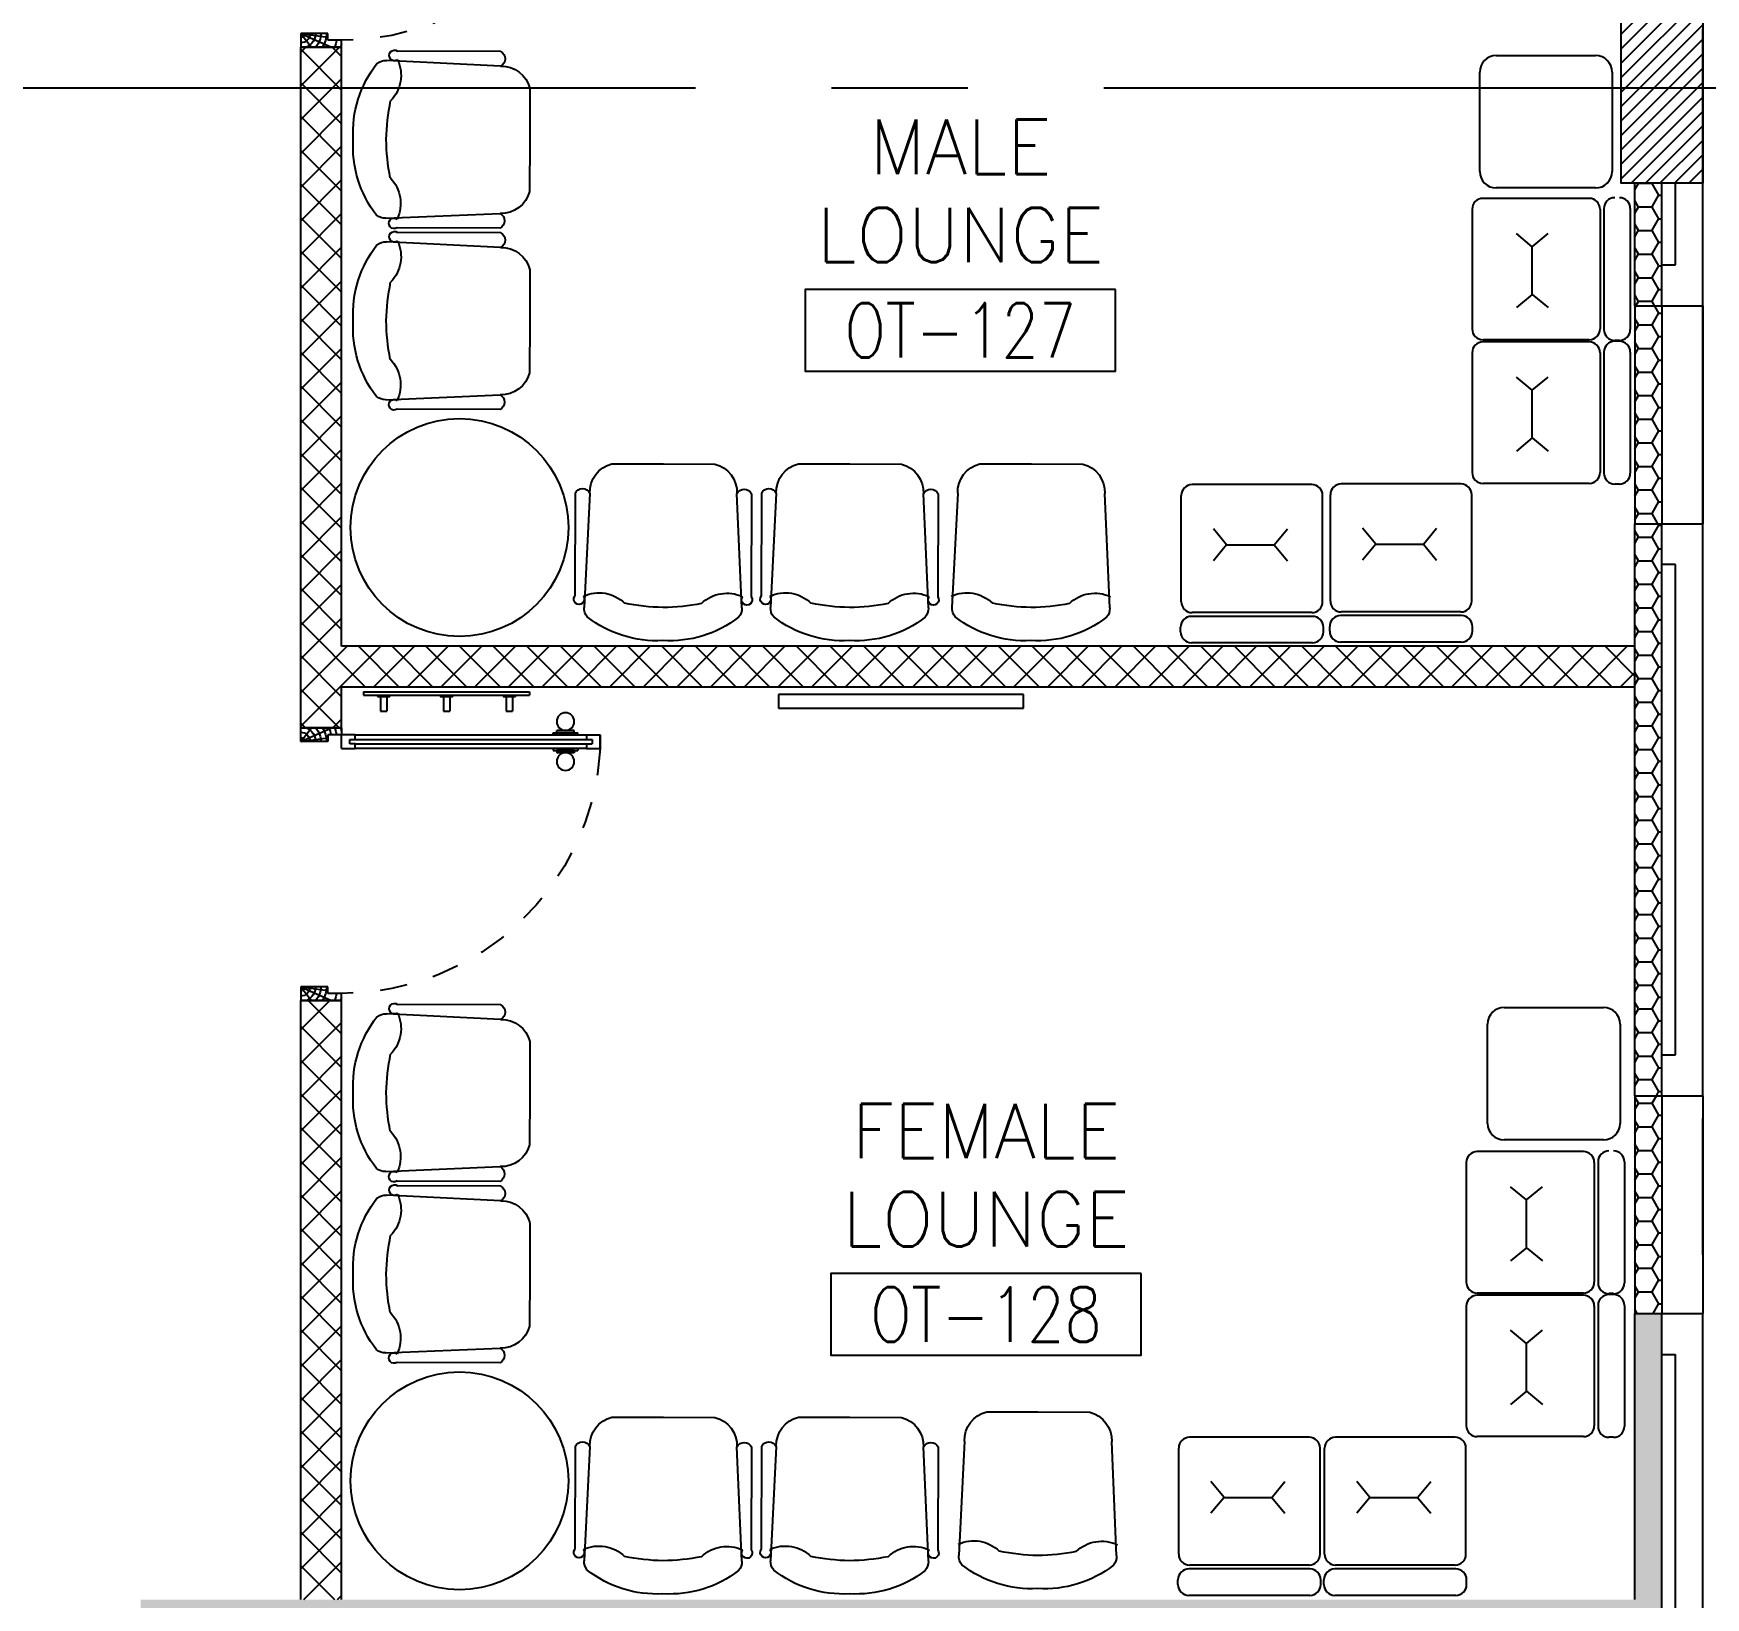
# Model space of a CAD drawing. Extents: x 275967.8 to 276060, y 57291.9 to 57371.4.
# Drawn here: x 276004.6 to 276010.75, y 57337.64 to 57343.38 of the extents above; entities that cross this region are included whole.
import ezdxf
from ezdxf.enums import TextEntityAlignment as Align

# ---------------------------------------------------------------- set-up
doc = ezdxf.new("R2010")
doc.units = 0
doc.header["$MEASUREMENT"] = 0
doc.linetypes.add('CENTERX2', pattern=[4, 2.5, -0.5, 0.5, -0.5])
doc.linetypes.add('HIDDEN', pattern=[0.375, 0.25, -0.125])
for name, color, linetype in [('AXES', 11, 'CENTERX2'), ('COL', 5, 'CONTINUOUS'), ('DOOR', 7, 'CONTINUOUS'), ('HAT', 8, 'CONTINUOUS'), ('INSUL', 4, 'CONTINUOUS'), ('NON-MEDICAL', 5, 'CONTINUOUS'), ('RM-BOX', 4, 'CONTINUOUS'), ('RM-NAME', 2, 'CONTINUOUS'), ('RM-NO', 2, 'CONTINUOUS'), ('WALL', 2, 'CONTINUOUS'), ('WallType', 11, 'CONTINUOUS'), ('WallType2', 3, 'CONTINUOUS'), ('WIN', 3, 'CONTINUOUS')]:
    doc.layers.add(name, color=color, linetype=linetype)
doc.styles.add('ROMANS', font='ROMANS.shx', dxfattribs={"width": 0.6})
pattern_1 = [(0, (0, 0), (0.075, 0.04330127), [0.05, -0.1]), (120, (0, 0), (-0.074999999836, 0.043301270284), [0.05, -0.1]), (60, (0, 0), (1.64e-10, 0.086602540284), [-0.1, 0.05])]

# ---------------------------------------------------------------- blocks, each defined once
blk = doc.blocks.new('RM1')
at = {"layer": 'RM-BOX'}
blk.add_lwpolyline([(569.9, -200), (-569.9, -200), (-569.9, -500), (569.9, -500)], close=True, dxfattribs=at)
at = {"layer": 'RM-NAME', "style": 'ROMANS'}
for tag, p in [('ROOMNAME1', (0, 323.8)), ('ROOMNAME2', (0, 0))]:
    blk.add_attdef(tag, text='', height=200, dxfattribs=at).set_placement(p, align=Align.MIDDLE)
at = {"layer": 'RM-NO', "style": 'ROMANS', "width": 0.8}
blk.add_attdef('ROOMNO', text='', height=200, dxfattribs=at).set_placement((0, -350), align=Align.MIDDLE)
blk = doc.blocks.new('C11')
at = {"layer": 'HAT'}
h = blk.add_hatch(dxfattribs=at)
h.set_pattern_fill('ANSI31', color=256, scale=300, style=0)
h.set_pattern_definition([(45, (-248556.182, -75061.005), (-26.5165043, 26.5165043), [])])
h.paths.add_polyline_path([(300, 700), (0, 700), (0, 350), (300, 350)])
h.paths.add_polyline_path([(300, 350), (0, 350), (0, 0), (300, 0)])
at = {"layer": 'COL'}
blk.add_lwpolyline([(300, 700), (300, 0), (0, 0), (0, 700)], close=True, dxfattribs=at)
blk = doc.blocks.new('DOOR-10')
at = {"layer": 'DOOR', "color": 0, "linetype": 'ByBlock'}
for p, q in [((-25.7, 1100), (-75.7, 1100)), ((-75.7, 1100), (-25.7, 1100)), ((-75.7, 1050), (-75.7, 1100)), ((-58.7, 1050), (-75.7, 1050)), ((-42.7, 1070), (-58.7, 1070)), ((-58.7, 1050), (-58.7, 1070)), ((-42.7, 1050), (-42.7, 1070)), ((-25.7, 1050), (-42.7, 1050)), ((-25.7, 1050), (-25.7, 1100)), ((-82.9, 1005), (-91.9, 1005)), ((-91.9, 1005), (-91.9, 940.2)), ((-75.7, 1017.6), (-82.9, 1017.6)), ((-82.9, 927.6), (-82.9, 1017.6)), ((-82.9, 1005), (-82.9, 940.2)), ((-25.7, 1017.6), (-18.5, 1017.6)), ((-18.5, 927.6), (-18.5, 1017.6)), ((-18.5, 1005), (-9.5, 1005)), ((-18.5, 1005), (-18.5, 940.2)), ((-9.5, 1005), (-9.5, 940.2)), ((-82.9, 940.2), (-91.9, 940.2)), ((-75.7, 927.6), (-82.9, 927.6)), ((-25.7, 927.6), (-18.5, 927.6)), ((-18.5, 940.2), (-9.5, 940.2)), ((-75.7, 200), (-58.7, 200)), ((-75.7, 150), (-75.7, 200)), ((-58.7, 200), (-58.7, 180)), ((-42.7, 200), (-25.7, 200)), ((-42.7, 180), (-42.7, 200)), ((-25.7, 200), (-25.7, 150)), ((-1000.7, 0), (-1000.7, 150)), ((-1000.7, 150), (-975.7, 150)), ((-1000.7, 150), (-1000.7, 0)), ((-975.7, 150), (-975.7, 100)), ((-75.7, 150), (-25.7, 150)), ((-58.7, 180), (-42.7, 180)), ((-0.7, 150), (-25.7, 150)), ((-25.7, 150), (-25.7, 100)), ((-975.7, 100), (-950.7, 100)), ((-950.7, 100), (-950.7, 0)), ((-50.7, 100), (-50.7, 0)), ((-25.7, 100), (-50.7, 100)), ((-950.7, 0), (-1000.7, 0)), ((-50.7, 0), (-0.7, 0))]:
    blk.add_line(p, q, dxfattribs=at)
at = {"layer": 'DOOR', "linetype": 'ByBlock'}
for p, q in [((-75.7, 1050), (-75.7, 200)), ((-58.7, 200), (-58.7, 1050)), ((-42.7, 200), (-42.7, 1050)), ((-25.7, 200), (-25.7, 1050))]:
    blk.add_line(p, q, dxfattribs=at)
at = {"layer": 'DOOR', "color": 9, "linetype": 'ByBlock'}
for p, q in [((-0.7, 0), (-0.7, 150)), ((-950.7, 0), (-1000.7, 113.7)), ((-950.7, 0), (-964.1, 100)), ((-50.7, 0), (-0.7, 113.7)), ((-50.7, 0), (-37.3, 100)), ((-950.7, 0), (-1000.7, 40.1)), ((-50.7, 0), (-0.7, 40.1))]:
    blk.add_line(p, q, dxfattribs=at)
at = {"layer": 'DOOR', "color": 0, "linetype": 'ByBlock'}
for centre in [(-124.2, 972.6), (22.8, 972.6)]:
    blk.add_circle(centre, 32.4, dxfattribs=at)
at = {"layer": 'DOOR', "linetype": 'HIDDEN', "ltscale": 0.5}
blk.add_arc((-23.4, 149.1), 952.3, 93.14816, 179.94816, dxfattribs=at)
at = {"layer": 'DOOR', "color": 9, "linetype": 'ByBlock'}
for centre, radius, start, end in [((-950.7, 0), 154.4, 103.71423, 108.89471), ((-950.7, 0), 134.4, 100.71998, 111.84015), ((-50.7, 0), 134.4, 68.15985, 79.28002), ((-50.7, 0), 154.4, 71.10529, 76.28577), ((-950.7, 0), 94.4, 90, 121.98181), ((-950.7, 0), 74.4, 90, 132.22357), ((-50.7, 0), 94.4, 58.01819, 90), ((-50.7, 0), 74.4, 47.77643, 90), ((-50.7, 0), 114.4, 64.08384, 77.37743), ((-950.7, 0), 54.4, 90, 156.79262), ((-950.7, 0), 34.4, 90, 180), ((-950.7, 0), 14.4, 90, 180), ((-50.7, 0), 54.4, 23.20738, 90), ((-50.7, 0), 34.4, 0, 90), ((-50.7, 0), 14.4, 0, 90)]:
    blk.add_arc(centre, radius, start, end, dxfattribs=at)

msp = doc.modelspace()

# ---------------------------------------------------------------- hatches: boundary and pattern name
at = {"layer": 'WallType', "linetype": 'ByBlock', "ltscale": 0.3}
h = msp.add_hatch(dxfattribs=at)
h.set_pattern_fill('ANSI37', color=256, scale=0.7, style=0)
h.set_pattern_definition([(45, (0, 0), (-0.061871843354, 0.061871843354), []), (135, (0, 0), (-0.061871843354, -0.061871843354), [])])
h.paths.add_polyline_path([(276005.7355, 57347.9829), (276005.5855, 57347.9829), (276005.5855, 57346.8579), (276005.2355, 57346.8579), (276005.2355, 57346.7079), (276005.5855, 57346.7079), (276005.5855, 57345.7829), (276005.7355, 57345.7829)])
h.paths.add_polyline_path([(276010.4855, 57344.6329), (276005.7355, 57344.6329), (276005.7355, 57344.7829), (276005.5855, 57344.7829), (276005.5855, 57344.3329), (276005.7355, 57344.3329), (276005.7355, 57344.4829), (276010.4855, 57344.4829)])
h.paths.add_polyline_path([(276010.4855, 57341.1329), (276005.7355, 57341.1329), (276005.7355, 57343.1829), (276005.5855, 57343.1829), (276005.5855, 57340.8329), (276005.7355, 57340.8329), (276005.7355, 57340.9829), (276010.4855, 57340.9829)])
h.paths.add_polyline_path([(276005.7355, 57343.3329), (276005.5855, 57343.3329), (276005.5855, 57343.1829), (276005.7355, 57343.1829)])
h.paths.add_polyline_path([(276005.7355, 57339.8329), (276005.5855, 57339.8329), (276005.5855, 57337.6329), (276005.7355, 57337.6329)])
at = {"layer": 'WallType2', "linetype": 'ByBlock', "ltscale": 0.3}
h = msp.add_hatch(dxfattribs=at)
h.set_pattern_fill('HONEY', color=256, scale=0.4, style=0)
h.set_pattern_definition(pattern_1)
h.paths.add_polyline_path([(276010.5855, 57342.3829), (276010.4855, 57342.3829), (276010.4855, 57341.5829), (276010.5855, 57341.5829)])
h.paths.add_polyline_path([(276010.5855, 57342.8329), (276010.4855, 57342.8329), (276010.4855, 57342.3829), (276010.5855, 57342.3829)])
h = msp.add_hatch(dxfattribs=at)
h.set_pattern_fill('HONEY', color=256, scale=0.4, style=0)
h.set_pattern_definition(pattern_1)
h.paths.add_polyline_path([(276010.5855, 57341.5829), (276010.4855, 57341.5829), (276010.4855, 57341.1329), (276010.4855, 57339.4829), (276010.5855, 57339.4829)])
h = msp.add_hatch(dxfattribs=at)
h.set_pattern_fill('HONEY', color=256, scale=0.4, style=0)
h.set_pattern_definition(pattern_1)
h.paths.add_polyline_path([(276010.5855, 57339.4829), (276010.4855, 57339.4829), (276010.4855, 57338.6829), (276010.5855, 57338.6829)])
h = msp.add_hatch(dxfattribs=at)
h.set_pattern_fill('HONEY', color=256, scale=0.4, style=0)
h.set_pattern_definition(pattern_1)
h.paths.add_polyline_path([(276010.5855, 57338.6829), (276010.4855, 57338.6829), (276010.4855, 57337.6329), (276005.5855, 57337.6329), (276004.998, 57337.6329), (276004.998, 57337.4829), (276010.4855, 57337.4829), (276010.4855, 57336.3329), (276010.5855, 57336.3329)])

# ---------------------------------------------------------------- linework, layer by layer
at = {"layer": 'AXES'}
for p, q in [((276010.7355, 57291.8986), (276010.7355, 57370.3613)), ((275968.5355, 57343.1829), (276036.5755, 57343.1829))]:
    msp.add_line(p, q, dxfattribs=at)
at = {"layer": 'INSUL'}
for p, q in [((276010.5855, 57342.3829), (276010.5855, 57342.8329)), ((276010.6355, 57342.5329), (276010.6355, 57342.8329)), ((276010.5855, 57342.5329), (276010.6355, 57342.5329)), ((276010.5855, 57339.4829), (276010.5855, 57341.5829)), ((276010.6355, 57341.4329), (276010.5855, 57341.4329)), ((276010.6355, 57339.6329), (276010.6355, 57341.4329)), ((276010.5855, 57339.6329), (276010.6355, 57339.6329)), ((276010.5855, 57336.3329), (276010.5855, 57338.6829)), ((276010.5855, 57338.5329), (276010.6355, 57338.5329)), ((276010.6355, 57336.3329), (276010.6355, 57338.5329))]:
    msp.add_line(p, q, dxfattribs=at)
at = {"layer": 'NON-MEDICAL', "extrusion": (0, 0, -1)}
for p, q in [((276006.3198, 57343.2628), (276005.9001, 57343.2837)), ((276006.32, 57343.3168), (276005.9416, 57343.3181)), ((276006.4276, 57343.1813), (276006.427, 57342.9922)), ((276006.427, 57342.9922), (276006.4263, 57342.803)), ((276005.8981, 57342.7042), (276006.3179, 57342.7223)), ((276006.3178, 57342.6683), (276005.9394, 57342.6695)), ((276006.3198, 57342.5969), (276005.9001, 57342.6178)), ((276006.32, 57342.6509), (276005.9416, 57342.6522)), ((276006.4276, 57342.5154), (276006.427, 57342.3263)), ((276006.427, 57342.3263), (276006.4263, 57342.1371)), ((276005.8981, 57342.0383), (276006.3179, 57342.0564)), ((276006.3178, 57342.0023), (276005.9394, 57342.0036)), ((276006.7287, 57341.8031), (276006.9179, 57341.8024)), ((276006.9179, 57341.8024), (276007.107, 57341.8018)), ((276007.4137, 57341.8031), (276007.6029, 57341.8024)), ((276007.6029, 57341.8024), (276007.792, 57341.8018)), ((276008.0801, 57341.8031), (276008.2693, 57341.8024)), ((276008.2693, 57341.8024), (276008.4584, 57341.8018)), ((276006.5932, 57341.6955), (276006.5919, 57341.3171)), ((276006.6473, 57341.6953), (276006.6263, 57341.2756)), ((276007.2058, 57341.2736), (276007.1877, 57341.6934)), ((276007.2418, 57341.6932), (276007.2405, 57341.3149)), ((276007.2782, 57341.6955), (276007.2769, 57341.3171)), ((276007.3323, 57341.6953), (276007.3113, 57341.2756)), ((276007.8908, 57341.2736), (276007.8727, 57341.6934)), ((276007.9268, 57341.6932), (276007.9255, 57341.3149)), ((276007.9987, 57341.6953), (276007.9777, 57341.2756)), ((276008.5572, 57341.2736), (276008.5391, 57341.6934)), ((276006.3198, 57339.7628), (276005.9001, 57339.7837)), ((276006.32, 57339.8168), (276005.9416, 57339.8181)), ((276006.4276, 57339.6813), (276006.427, 57339.4922)), ((276006.427, 57339.4922), (276006.4263, 57339.303)), ((276005.8981, 57339.2042), (276006.3179, 57339.2223)), ((276006.3178, 57339.1683), (276005.9394, 57339.1695)), ((276006.3198, 57339.0969), (276005.9001, 57339.1178)), ((276006.32, 57339.1509), (276005.9416, 57339.1522)), ((276006.4276, 57339.0154), (276006.427, 57338.8263)), ((276006.427, 57338.8263), (276006.4263, 57338.6371)), ((276005.8981, 57338.5383), (276006.3179, 57338.5564)), ((276006.3178, 57338.5023), (276005.9394, 57338.5036)), ((276006.7287, 57338.3031), (276006.9179, 57338.3024)), ((276006.9179, 57338.3024), (276007.107, 57338.3018)), ((276007.4137, 57338.3031), (276007.6029, 57338.3024)), ((276007.6029, 57338.3024), (276007.792, 57338.3018)), ((276008.1053, 57338.3223), (276008.2944, 57338.3217)), ((276008.2944, 57338.3217), (276008.4836, 57338.321)), ((276006.5932, 57338.1955), (276006.5919, 57337.8171)), ((276006.6473, 57338.1953), (276006.6263, 57337.7756)), ((276007.2058, 57337.7736), (276007.1877, 57338.1934)), ((276007.2418, 57338.1932), (276007.2405, 57337.8149)), ((276007.2782, 57338.1955), (276007.2769, 57337.8171)), ((276007.3323, 57338.1953), (276007.3113, 57337.7756)), ((276007.8908, 57337.7736), (276007.8727, 57338.1934)), ((276007.9268, 57338.1932), (276007.9255, 57337.8149)), ((276008.0238, 57338.2145), (276008.0029, 57337.7948)), ((276008.5824, 57337.7928), (276008.5643, 57338.2127))]:
    msp.add_line(p, q, dxfattribs=at)
at = {"layer": 'NON-MEDICAL'}
for p, q in [((276009.9768, 57343.302), (276010.3416, 57343.302)), ((276009.916, 57342.8764), (276009.916, 57343.2412)), ((276010.4024, 57343.2412), (276010.4024, 57342.8764)), ((276010.3416, 57342.8156), (276009.9768, 57342.8156)), ((276009.8881, 57342.7375), (276009.8881, 57342.2983)), ((276010.3181, 57342.7775), (276009.9281, 57342.7775)), ((276010.3581, 57342.7375), (276010.3581, 57342.2983)), ((276010.3718, 57342.74), (276010.3718, 57342.2957)), ((276010.4691, 57342.74), (276010.4691, 57342.2957)), ((276010.1092, 57342.6), (276010.0508, 57342.6486)), ((276010.1092, 57342.6), (276010.1676, 57342.6486)), ((276010.1092, 57342.4248), (276010.1092, 57342.6)), ((276010.1092, 57342.4248), (276010.0508, 57342.3762)), ((276010.1092, 57342.4248), (276010.1676, 57342.3762)), ((276010.3181, 57342.2583), (276009.9281, 57342.2583)), ((276010.3181, 57342.2583), (276009.9281, 57342.2583)), ((276010.3181, 57342.2503), (276009.9281, 57342.2503)), ((276010.4291, 57342.256), (276010.4118, 57342.256)), ((276010.4291, 57342.2557), (276010.4118, 57342.2557)), ((276010.4291, 57342.2557), (276010.4118, 57342.2557)), ((276010.4291, 57342.2529), (276010.4118, 57342.2529)), ((276009.8881, 57342.2103), (276009.8881, 57341.7711)), ((276010.3581, 57342.2103), (276010.3581, 57341.7711)), ((276010.3718, 57342.2129), (276010.3718, 57341.7686)), ((276010.4691, 57342.2129), (276010.4691, 57341.7686)), ((276010.1092, 57342.0728), (276010.0508, 57342.1215)), ((276010.1092, 57342.0728), (276010.1676, 57342.1215)), ((276010.1092, 57341.8977), (276010.1092, 57342.0728)), ((276010.1092, 57341.8977), (276010.0508, 57341.849)), ((276010.1092, 57341.8977), (276010.1676, 57341.849)), ((276008.8199, 57341.2966), (276008.8199, 57341.6866)), ((276008.8199, 57341.2966), (276008.8199, 57341.6866)), ((276009.2991, 57341.7266), (276008.8599, 57341.7266)), ((276009.3391, 57341.2966), (276009.3391, 57341.6866)), ((276009.3675, 57341.2991), (276009.3675, 57341.6891)), ((276009.3675, 57341.2991), (276009.3675, 57341.6891)), ((276009.8466, 57341.7291), (276009.4075, 57341.7291)), ((276009.8866, 57341.2991), (276009.8866, 57341.6891)), ((276010.3181, 57341.7311), (276009.9281, 57341.7311)), ((276010.3181, 57341.7311), (276009.9281, 57341.7311)), ((276010.4291, 57341.7286), (276010.4118, 57341.7286)), ((276010.4291, 57341.7286), (276010.4118, 57341.7286)), ((276008.9865, 57341.5055), (276008.9378, 57341.5639)), ((276009.1616, 57341.5055), (276009.2102, 57341.5639)), ((276009.534, 57341.508), (276009.4854, 57341.5663)), ((276009.7091, 57341.508), (276009.7578, 57341.5663)), ((276008.9865, 57341.5055), (276008.9378, 57341.4471)), ((276008.9865, 57341.5055), (276009.1616, 57341.5055)), ((276009.1616, 57341.5055), (276009.2102, 57341.4471)), ((276009.534, 57341.508), (276009.4854, 57341.4496)), ((276009.534, 57341.508), (276009.7091, 57341.508)), ((276009.7091, 57341.508), (276009.7578, 57341.4496)), ((276009.2991, 57341.2566), (276008.8599, 57341.2566)), ((276009.8466, 57341.2591), (276009.4075, 57341.2591)), ((276008.8173, 57341.1856), (276008.8173, 57341.2028)), ((276008.8173, 57341.1856), (276008.8173, 57341.2028)), ((276009.3017, 57341.2428), (276008.8573, 57341.2428)), ((276009.3417, 57341.1856), (276009.3417, 57341.2028)), ((276009.3649, 57341.1881), (276009.3649, 57341.2053)), ((276009.3649, 57341.1881), (276009.3649, 57341.2053)), ((276009.8492, 57341.2453), (276009.4049, 57341.2453)), ((276009.8892, 57341.1881), (276009.8892, 57341.2053)), ((276009.3017, 57341.1456), (276008.8573, 57341.1456)), ((276009.8492, 57341.1481), (276009.4049, 57341.1481)), ((276005.8163, 57340.9651), (276005.8163, 57340.9534)), ((276005.8163, 57340.9651), (276006.4259, 57340.9651)), ((276005.8163, 57340.9534), (276006.4259, 57340.9534)), ((276005.8673, 57340.9534), (276005.8673, 57340.9488)), ((276005.8673, 57340.9488), (276005.9134, 57340.9488)), ((276005.8786, 57340.9488), (276005.8786, 57340.8948)), ((276005.9021, 57340.9488), (276005.9021, 57340.8948)), ((276005.9134, 57340.9534), (276005.9134, 57340.9488)), ((276006.098, 57340.9534), (276006.098, 57340.9488)), ((276006.098, 57340.9488), (276006.1442, 57340.9488)), ((276006.1094, 57340.9488), (276006.1094, 57340.8948)), ((276006.1328, 57340.9488), (276006.1328, 57340.8948)), ((276006.1442, 57340.9534), (276006.1442, 57340.9488)), ((276006.3288, 57340.9534), (276006.3288, 57340.9488)), ((276006.3288, 57340.9488), (276006.3749, 57340.9488)), ((276006.3401, 57340.9488), (276006.3401, 57340.8948)), ((276006.3636, 57340.9488), (276006.3636, 57340.8948)), ((276006.3749, 57340.9534), (276006.3749, 57340.9488)), ((276006.4259, 57340.9651), (276006.4259, 57340.9534)), ((276007.3403, 57340.9559), (276007.3403, 57340.9059)), ((276008.2403, 57340.9559), (276007.3403, 57340.9559)), ((276008.2403, 57340.9059), (276008.2403, 57340.9559)), ((276005.8786, 57340.8948), (276005.9021, 57340.8948)), ((276006.1094, 57340.8948), (276006.1328, 57340.8948)), ((276006.3401, 57340.8948), (276006.3636, 57340.8948)), ((276007.3403, 57340.9059), (276008.2403, 57340.9059)), ((276010.0057, 57339.8068), (276010.3705, 57339.8068)), ((276009.9449, 57339.3812), (276009.9449, 57339.746)), ((276010.4313, 57339.746), (276010.4313, 57339.3812)), ((276010.3705, 57339.3204), (276010.0057, 57339.3204)), ((276009.8668, 57339.2375), (276009.8668, 57338.7983)), ((276010.2968, 57339.2775), (276009.9068, 57339.2775)), ((276010.3368, 57339.2375), (276010.3368, 57338.7983)), ((276010.3506, 57339.24), (276010.3506, 57338.7957)), ((276010.4478, 57339.24), (276010.4478, 57338.7957)), ((276010.0879, 57339.1), (276010.0295, 57339.1486)), ((276010.0879, 57339.1), (276010.1463, 57339.1486)), ((276010.0879, 57338.9248), (276010.0879, 57339.1)), ((276010.0879, 57338.9248), (276010.0295, 57338.8762)), ((276010.0879, 57338.9248), (276010.1463, 57338.8762)), ((276010.2968, 57338.7583), (276009.9068, 57338.7583)), ((276010.2968, 57338.7583), (276009.9068, 57338.7583)), ((276010.2968, 57338.7503), (276009.9068, 57338.7503)), ((276010.4078, 57338.756), (276010.3906, 57338.756)), ((276010.4078, 57338.7557), (276010.3906, 57338.7557)), ((276010.4078, 57338.7557), (276010.3906, 57338.7557)), ((276010.4078, 57338.7529), (276010.3906, 57338.7529)), ((276009.8668, 57338.7103), (276009.8668, 57338.2711)), ((276010.3368, 57338.7103), (276010.3368, 57338.2711)), ((276010.3506, 57338.7129), (276010.3506, 57338.2686)), ((276010.4478, 57338.7129), (276010.4478, 57338.2686)), ((276010.0879, 57338.5728), (276010.0295, 57338.6215)), ((276010.0879, 57338.5728), (276010.1463, 57338.6215)), ((276010.0879, 57338.3977), (276010.0879, 57338.5728)), ((276010.0879, 57338.3977), (276010.0295, 57338.349)), ((276010.0879, 57338.3977), (276010.1463, 57338.349)), ((276008.8103, 57337.7991), (276008.8103, 57338.1891)), ((276008.8103, 57337.7991), (276008.8103, 57338.1891)), ((276009.2894, 57338.2291), (276008.8503, 57338.2291)), ((276009.3294, 57337.7991), (276009.3294, 57338.1891)), ((276009.3462, 57337.7991), (276009.3462, 57338.1891)), ((276009.3462, 57337.7991), (276009.3462, 57338.1891)), ((276009.8253, 57338.2291), (276009.3862, 57338.2291)), ((276009.8653, 57337.7991), (276009.8653, 57338.1891)), ((276010.2968, 57338.2311), (276009.9068, 57338.2311)), ((276010.2968, 57338.2311), (276009.9068, 57338.2311)), ((276010.4078, 57338.2286), (276010.3906, 57338.2286)), ((276010.4078, 57338.2286), (276010.3906, 57338.2286)), ((276008.9768, 57338.008), (276008.9281, 57338.0663)), ((276009.1519, 57338.008), (276009.2006, 57338.0663)), ((276009.5127, 57338.008), (276009.4641, 57338.0663)), ((276009.6878, 57338.008), (276009.7365, 57338.0663)), ((276008.9768, 57338.008), (276008.9281, 57337.9496)), ((276008.9768, 57338.008), (276009.1519, 57338.008)), ((276009.1519, 57338.008), (276009.2006, 57337.9496)), ((276009.5127, 57338.008), (276009.4641, 57337.9496)), ((276009.5127, 57338.008), (276009.6878, 57338.008)), ((276009.6878, 57338.008), (276009.7365, 57337.9496)), ((276009.2894, 57337.7591), (276008.8503, 57337.7591)), ((276009.8253, 57337.7591), (276009.3862, 57337.7591)), ((276008.8077, 57337.6881), (276008.8077, 57337.7053)), ((276008.8077, 57337.6881), (276008.8077, 57337.7053)), ((276009.292, 57337.7453), (276008.8477, 57337.7453)), ((276009.332, 57337.6881), (276009.332, 57337.7053)), ((276009.3328, 57337.6881), (276009.3328, 57337.7053)), ((276009.3436, 57337.6881), (276009.3436, 57337.7053)), ((276009.3436, 57337.6881), (276009.3436, 57337.7053)), ((276009.8279, 57337.7453), (276009.3836, 57337.7453)), ((276009.8679, 57337.6881), (276009.8679, 57337.7053)), ((276009.292, 57337.6481), (276008.8477, 57337.6481)), ((276009.8279, 57337.6481), (276009.3836, 57337.6481))]:
    msp.add_line(p, q, dxfattribs=at)
for centre in [(276006.1686, 57341.5687), (276006.1686, 57338.0687)]:
    msp.add_circle(centre, 0.4, dxfattribs=at)
at = {"layer": 'NON-MEDICAL', "extrusion": (0, 0, -1)}
for centre, radius, start, end in [((-276005.898, 57343.2328), 0.051, 50.65614, 92.28364), ((-276005.9303, 57343.3022), 0.0195, 235.03992, 125.35171), ((-276005.8188, 57343.2296), 0.1352, 155.27234, 224.16343), ((-276006.3059, 57343.2898), 0.0304, 117.61716, 242.77448), ((-276006.1897, 57343.0177), 0.412, 356.75257, 38.14876), ((-276006.3229, 57343.1548), 0.108, 88.33544, 165.796), ((-276006.6507, 57342.9817), 0.7509, 0.93926, 11.81859), ((-276006.1896, 57342.9682), 0.412, 322.24288, 3.63907), ((-276006.6507, 57343.0011), 0.7509, 348.57305, 359.45238), ((-276005.8171, 57342.7589), 0.1352, 136.22821, 205.1193), ((-276006.3218, 57342.8302), 0.108, 194.59564, 272.0562), ((-276005.8964, 57342.7552), 0.051, 268.108, 309.7355), ((-276005.9282, 57342.6856), 0.0195, 235.03992, 125.35171), ((-276006.3038, 57342.6953), 0.0304, 117.61716, 242.77448), ((-276006.1897, 57342.3518), 0.412, 356.75257, 38.14876), ((-276005.898, 57342.5669), 0.051, 50.65614, 92.28364), ((-276005.9303, 57342.6363), 0.0195, 235.03992, 125.35171), ((-276005.8188, 57342.5637), 0.1352, 155.27234, 224.16343), ((-276006.3059, 57342.6239), 0.0304, 117.61716, 242.77448), ((-276006.3229, 57342.4889), 0.108, 88.33544, 165.796), ((-276006.6507, 57342.3157), 0.7509, 0.93926, 11.81859), ((-276006.1896, 57342.3023), 0.412, 322.24288, 3.63907), ((-276006.6507, 57342.3352), 0.7509, 348.57305, 359.45238), ((-276005.8171, 57342.093), 0.1352, 136.22821, 205.1193), ((-276006.3218, 57342.1643), 0.108, 194.59564, 272.0562), ((-276005.8964, 57342.0892), 0.051, 268.108, 309.7355), ((-276006.3038, 57342.0294), 0.0304, 117.61716, 242.77448), ((-276005.9282, 57342.0196), 0.0195, 235.03992, 125.35171), ((-276006.7552, 57341.6984), 0.108, 358.33544, 75.796), ((-276007.0798, 57341.6973), 0.108, 104.59564, 182.0562), ((-276007.4402, 57341.6984), 0.108, 358.33544, 75.796), ((-276007.7648, 57341.6973), 0.108, 104.59564, 182.0562), ((-276008.1066, 57341.6984), 0.108, 358.33544, 75.796), ((-276008.4312, 57341.6973), 0.108, 104.59564, 182.0562), ((-276006.6202, 57341.6813), 0.0304, 27.61716, 152.77448), ((-276007.2147, 57341.6793), 0.0304, 27.61716, 152.77448), ((-276007.3052, 57341.6813), 0.0304, 27.61716, 152.77448), ((-276007.8997, 57341.6793), 0.0304, 27.61716, 152.77448), ((-276006.6078, 57341.3058), 0.0195, 145.03992, 35.35171), ((-276006.6804, 57341.1942), 0.1352, 65.27234, 134.16343), ((-276007.1512, 57341.1926), 0.1352, 46.22821, 115.1193), ((-276007.2245, 57341.3037), 0.0195, 145.03992, 35.35171), ((-276007.2929, 57341.3058), 0.0195, 145.03992, 35.35171), ((-276007.3654, 57341.1942), 0.1352, 65.27234, 134.16343), ((-276007.8362, 57341.1926), 0.1352, 46.22821, 115.1193), ((-276007.9095, 57341.3037), 0.0195, 145.03992, 35.35171), ((-276008.0318, 57341.1942), 0.1352, 65.27234, 134.16343), ((-276008.5026, 57341.1926), 0.1352, 46.22821, 115.1193), ((-276006.6772, 57341.2735), 0.051, 320.65614, 2.28364), ((-276006.9284, 57342.0262), 0.7509, 270.93926, 281.81859), ((-276006.9089, 57342.0262), 0.7509, 258.57305, 269.45238), ((-276007.1549, 57341.2719), 0.051, 178.108, 219.7355), ((-276007.3622, 57341.2735), 0.051, 320.65614, 2.28364), ((-276007.6134, 57342.0262), 0.7509, 270.93926, 281.81859), ((-276007.5939, 57342.0262), 0.7509, 258.57305, 269.45238), ((-276007.8399, 57341.2719), 0.051, 178.108, 219.7355), ((-276008.0287, 57341.2735), 0.051, 320.65614, 2.28364), ((-276008.2798, 57342.0262), 0.7509, 270.93926, 281.81859), ((-276008.2603, 57342.0262), 0.7509, 258.57305, 269.45238), ((-276008.5063, 57341.2719), 0.051, 178.108, 219.7355), ((-276006.8923, 57341.5652), 0.412, 266.75257, 308.14876), ((-276006.9418, 57341.5651), 0.412, 232.24288, 273.63907), ((-276007.5773, 57341.5652), 0.412, 266.75257, 308.14876), ((-276007.6268, 57341.5651), 0.412, 232.24288, 273.63907), ((-276008.2437, 57341.5652), 0.412, 266.75257, 308.14876), ((-276008.2932, 57341.5651), 0.412, 232.24288, 273.63907), ((-276005.898, 57339.7328), 0.051, 50.65614, 92.28364), ((-276005.9303, 57339.8022), 0.0195, 235.03992, 125.35171), ((-276005.8188, 57339.7296), 0.1352, 155.27234, 224.16343), ((-276006.3059, 57339.7898), 0.0304, 117.61716, 242.77448), ((-276006.1897, 57339.5177), 0.412, 356.75257, 38.14876), ((-276006.3229, 57339.6548), 0.108, 88.33544, 165.796), ((-276006.6507, 57339.4817), 0.7509, 0.93926, 11.81859), ((-276006.1896, 57339.4682), 0.412, 322.24288, 3.63907), ((-276006.6507, 57339.5011), 0.7509, 348.57305, 359.45238), ((-276005.8171, 57339.2589), 0.1352, 136.22821, 205.1193), ((-276006.3218, 57339.3302), 0.108, 194.59564, 272.0562), ((-276005.8964, 57339.2552), 0.051, 268.108, 309.7355), ((-276005.9282, 57339.1856), 0.0195, 235.03992, 125.35171), ((-276006.3038, 57339.1953), 0.0304, 117.61716, 242.77448), ((-276006.1897, 57338.8518), 0.412, 356.75257, 38.14876), ((-276005.898, 57339.0669), 0.051, 50.65614, 92.28364), ((-276005.9303, 57339.1363), 0.0195, 235.03992, 125.35171), ((-276005.8188, 57339.0637), 0.1352, 155.27234, 224.16343), ((-276006.3059, 57339.1239), 0.0304, 117.61716, 242.77448), ((-276006.3229, 57338.9889), 0.108, 88.33544, 165.796), ((-276006.6507, 57338.8157), 0.7509, 0.93926, 11.81859), ((-276006.1896, 57338.8023), 0.412, 322.24288, 3.63907), ((-276006.6507, 57338.8352), 0.7509, 348.57305, 359.45238), ((-276005.8171, 57338.593), 0.1352, 136.22821, 205.1193), ((-276006.3218, 57338.6643), 0.108, 194.59564, 272.0562), ((-276005.8964, 57338.5892), 0.051, 268.108, 309.7355), ((-276006.3038, 57338.5294), 0.0304, 117.61716, 242.77448), ((-276005.9282, 57338.5196), 0.0195, 235.03992, 125.35171), ((-276006.7552, 57338.1984), 0.108, 358.33544, 75.796), ((-276007.4402, 57338.1984), 0.108, 358.33544, 75.796), ((-276008.1318, 57338.2177), 0.108, 358.33544, 75.796), ((-276008.4564, 57338.2165), 0.108, 104.59564, 182.0562), ((-276007.0798, 57338.1973), 0.108, 104.59564, 182.0562), ((-276007.7648, 57338.1973), 0.108, 104.59564, 182.0562), ((-276006.6202, 57338.1813), 0.0304, 27.61716, 152.77448), ((-276007.2147, 57338.1793), 0.0304, 27.61716, 152.77448), ((-276007.3052, 57338.1813), 0.0304, 27.61716, 152.77448), ((-276007.8997, 57338.1793), 0.0304, 27.61716, 152.77448), ((-276006.6078, 57337.8058), 0.0195, 145.03992, 35.35171), ((-276006.6804, 57337.6942), 0.1352, 65.27234, 134.16343), ((-276007.1512, 57337.6926), 0.1352, 46.22821, 115.1193), ((-276007.2245, 57337.8037), 0.0195, 145.03992, 35.35171), ((-276007.2929, 57337.8058), 0.0195, 145.03992, 35.35171), ((-276007.3654, 57337.6942), 0.1352, 65.27234, 134.16343), ((-276007.8362, 57337.6926), 0.1352, 46.22821, 115.1193), ((-276007.9095, 57337.8037), 0.0195, 145.03992, 35.35171), ((-276008.057, 57337.7135), 0.1352, 65.27234, 134.16343), ((-276008.5277, 57337.7119), 0.1352, 46.22821, 115.1193), ((-276006.6772, 57337.7735), 0.051, 320.65614, 2.28364), ((-276006.9284, 57338.5262), 0.7509, 270.93926, 281.81859), ((-276006.9089, 57338.5262), 0.7509, 258.57305, 269.45238), ((-276007.1549, 57337.7719), 0.051, 178.108, 219.7355), ((-276007.3622, 57337.7735), 0.051, 320.65614, 2.28364), ((-276007.6134, 57338.5262), 0.7509, 270.93926, 281.81859), ((-276007.5939, 57338.5262), 0.7509, 258.57305, 269.45238), ((-276007.8399, 57337.7719), 0.051, 178.108, 219.7355), ((-276008.0538, 57337.7928), 0.051, 320.65614, 2.28364), ((-276008.2689, 57338.0845), 0.412, 266.75257, 308.14876), ((-276008.3049, 57338.5454), 0.7509, 270.93926, 281.81859), ((-276008.3184, 57338.0843), 0.412, 232.24288, 273.63907), ((-276008.2855, 57338.5455), 0.7509, 258.57305, 269.45238), ((-276008.5314, 57337.7911), 0.051, 178.108, 219.7355), ((-276006.8923, 57338.0652), 0.412, 266.75257, 308.14876), ((-276006.9418, 57338.0651), 0.412, 232.24288, 273.63907), ((-276007.5773, 57338.0652), 0.412, 266.75257, 308.14876), ((-276007.6268, 57338.0651), 0.412, 232.24288, 273.63907)]:
    msp.add_arc(centre, radius, start, end, dxfattribs=at)
at = {"layer": 'NON-MEDICAL'}
for centre, radius, start, end in [((276009.9768, 57343.2412), 0.0608, 90, 180), ((276010.3416, 57343.2412), 0.0608, 0, 90), ((276009.9768, 57342.8764), 0.0608, 180, 270), ((276010.3416, 57342.8764), 0.0608, 270, 0), ((276009.9281, 57342.7375), 0.04, 90, 180), ((276010.3181, 57342.7375), 0.04, 0, 90), ((276010.4118, 57342.74), 0.04, 90, 180), ((276010.4291, 57342.74), 0.04, 0, 90), ((276009.9281, 57342.2983), 0.04, 180, 270), ((276010.3181, 57342.2983), 0.04, 270, 0), ((276010.4118, 57342.2957), 0.04, 180, 270), ((276010.4291, 57342.2957), 0.04, 270, 0), ((276009.9281, 57342.2103), 0.04, 90, 180), ((276010.3181, 57342.2103), 0.04, 0, 90), ((276010.4118, 57342.2129), 0.04, 90, 180), ((276010.4291, 57342.2129), 0.04, 0, 90), ((276009.9281, 57341.7711), 0.04, 180, 270), ((276010.3181, 57341.7711), 0.04, 270, 0), ((276010.4118, 57341.7686), 0.04, 180, 270), ((276010.4291, 57341.7686), 0.04, 270, 0), ((276008.8599, 57341.6866), 0.04, 90, 180), ((276009.2991, 57341.6866), 0.04, 0, 90), ((276009.4075, 57341.6891), 0.04, 90, 180), ((276009.8466, 57341.6891), 0.04, 0, 90), ((276008.8599, 57341.2966), 0.04, 180, 270), ((276009.2991, 57341.2966), 0.04, 270, 0), ((276009.4075, 57341.2991), 0.04, 180, 270), ((276009.8466, 57341.2991), 0.04, 270, 0), ((276008.8573, 57341.2028), 0.04, 90, 180), ((276009.3017, 57341.2028), 0.04, 0, 90), ((276009.4049, 57341.2053), 0.04, 90, 180), ((276009.8492, 57341.2053), 0.04, 0, 90), ((276008.8573, 57341.1856), 0.04, 180, 270), ((276009.3017, 57341.1856), 0.04, 270, 0), ((276009.4049, 57341.1881), 0.04, 180, 270), ((276009.8492, 57341.1881), 0.04, 270, 0), ((276010.0057, 57339.746), 0.0608, 90, 180), ((276010.3705, 57339.746), 0.0608, 0, 90), ((276010.0057, 57339.3812), 0.0608, 180, 270), ((276010.3705, 57339.3812), 0.0608, 270, 0), ((276009.9068, 57339.2375), 0.04, 90, 180), ((276010.2968, 57339.2375), 0.04, 0, 90), ((276010.3906, 57339.24), 0.04, 90, 180), ((276010.4078, 57339.24), 0.04, 0, 90), ((276009.9068, 57338.7983), 0.04, 180, 270), ((276010.2968, 57338.7983), 0.04, 270, 0), ((276010.3906, 57338.7957), 0.04, 180, 270), ((276010.4078, 57338.7957), 0.04, 270, 0), ((276009.9068, 57338.7103), 0.04, 90, 180), ((276010.2968, 57338.7103), 0.04, 0, 90), ((276010.3906, 57338.7129), 0.04, 90, 180), ((276010.4078, 57338.7129), 0.04, 0, 90), ((276009.9068, 57338.2711), 0.04, 180, 270), ((276010.2968, 57338.2711), 0.04, 270, 0), ((276010.3906, 57338.2686), 0.04, 180, 270), ((276010.4078, 57338.2686), 0.04, 270, 0), ((276008.8503, 57338.1891), 0.04, 90, 180), ((276009.2894, 57338.1891), 0.04, 0, 90), ((276009.3862, 57338.1891), 0.04, 90, 180), ((276009.8253, 57338.1891), 0.04, 0, 90), ((276008.8503, 57337.7991), 0.04, 180, 270), ((276009.2894, 57337.7991), 0.04, 270, 0), ((276009.3862, 57337.7991), 0.04, 180, 270), ((276009.8253, 57337.7991), 0.04, 270, 0), ((276008.8477, 57337.7053), 0.04, 90, 180), ((276009.292, 57337.7053), 0.04, 0, 90), ((276009.3836, 57337.7053), 0.04, 90, 180), ((276009.8279, 57337.7053), 0.04, 0, 90), ((276008.8477, 57337.6881), 0.04, 180, 270), ((276009.292, 57337.6881), 0.04, 270, 0), ((276009.3836, 57337.6881), 0.04, 180, 270), ((276009.8279, 57337.6881), 0.04, 270, 0)]:
    msp.add_arc(centre, radius, start, end, dxfattribs=at)
at = {"layer": 'WALL'}
for p, q in [((276005.7355, 57343.3329), (276005.5855, 57343.3329)), ((276005.5855, 57340.8329), (276005.5855, 57343.3329)), ((276005.7355, 57341.1329), (276005.7355, 57343.3329)), ((276010.7355, 57342.3829), (276010.7355, 57342.9329)), ((276010.4855, 57342.3829), (276010.4855, 57342.8329)), ((276010.4855, 57342.3829), (276010.7355, 57342.3829)), ((276010.4855, 57341.1329), (276010.4855, 57341.5829)), ((276010.4855, 57341.5829), (276010.7355, 57341.5829)), ((276010.7355, 57339.4829), (276010.7355, 57341.5829)), ((276010.4855, 57341.1329), (276005.7355, 57341.1329)), ((276010.4855, 57339.4829), (276010.4855, 57341.1329)), ((276010.4855, 57340.9829), (276005.7355, 57340.9829)), ((276005.7355, 57340.8329), (276005.7355, 57340.9829)), ((276005.7355, 57340.8329), (276005.5855, 57340.8329)), ((276005.5855, 57337.6329), (276005.5855, 57339.8329)), ((276005.7355, 57339.8329), (276005.5855, 57339.8329)), ((276005.7355, 57337.6329), (276005.7355, 57339.8329)), ((276010.4855, 57339.4829), (276010.7355, 57339.4829)), ((276010.4855, 57337.6329), (276010.4855, 57338.6829)), ((276010.4855, 57338.6829), (276010.7355, 57338.6829)), ((276010.7355, 57336.2329), (276010.7355, 57338.6829))]:
    msp.add_line(p, q, dxfattribs=at)
at = {"layer": 'WALL', "linetype": 'ByBlock', "ltscale": 0.3}
msp.add_lwpolyline([(276010.7355, 57342.8329), (276010.4355, 57342.8329), (276010.4355, 57343.5329), (276010.7355, 57343.5329)], close=True, dxfattribs=at)
at = {"layer": 'WIN'}
for p, q in [((276010.4855, 57342.3829), (276010.4855, 57341.5829)), ((276010.5855, 57342.3829), (276010.5855, 57341.5829)), ((276010.7355, 57342.3829), (276010.7355, 57341.5829)), ((276010.4855, 57339.4829), (276010.4855, 57338.6829)), ((276010.5855, 57339.4829), (276010.5855, 57338.6829)), ((276010.7355, 57339.4829), (276010.7355, 57338.6829))]:
    msp.add_line(p, q, dxfattribs=at)

# ---------------------------------------------------------------- block references
at = {"layer": 'COL', "linetype": 'ByBlock', "xscale": 0.001, "yscale": 0.001, "zscale": 0.001}
msp.add_blockref('C11', (276010.4355, 57342.8329), dxfattribs=at)
at = {"layer": 'DOOR', "color": 0, "linetype": 'ByBlock', "ltscale": 0.3, "xscale": -0.001, "yscale": 0.001, "zscale": 0.001, "rotation": 270}
for p in [(276005.5855, 57344.3336), (276005.5855, 57340.8336)]:
    msp.add_blockref('DOOR-10', p, dxfattribs=at)
at = {"layer": 'RM-NAME', "xscale": 0.001, "yscale": 0.001, "zscale": 0.001}
for p, values in [((276008.0087, 57342.6431), {'ROOMNO': 'OT-127', 'ROOMNAME2': 'LOUNGE', 'ROOMNAME1': 'MALE'}), ((276008.1028, 57339.0296), {'ROOMNO': 'OT-128', 'ROOMNAME2': 'LOUNGE', 'ROOMNAME1': 'FEMALE'})]:
    msp.add_blockref('RM1', p, dxfattribs=at).add_auto_attribs(values)

doc.saveas('drawing.dxf')
